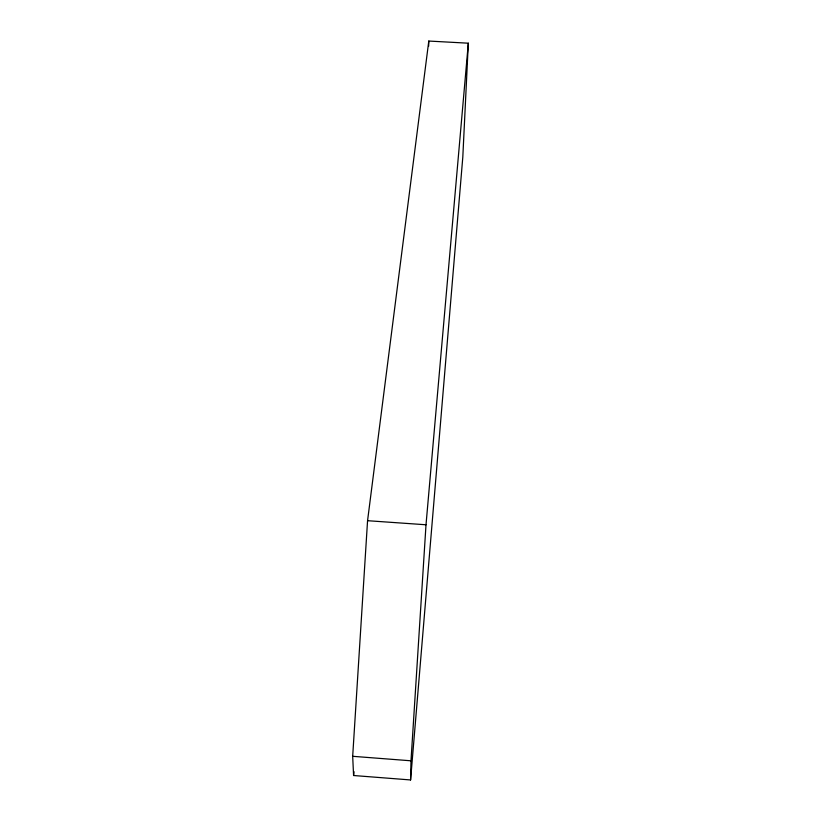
<?xml version="1.0" encoding="UTF-8"?>
<svg xmlns="http://www.w3.org/2000/svg" width="821" height="821" viewBox="0 0 821 821"><rect width="100%" height="100%" fill="white"/><g stroke="black" fill="none" stroke-linecap="round" stroke-linejoin="round"><path stroke-width="1.23" d="M410.582 779.95L410.993 760.8L426.007 524.773L468.319 43.195L428.788 41.05L367.562 520.699L352.681 756.305L353.584 775.517L410.582 779.95L462.808 157.068L468.319 43.195M428.665 46.171L428.788 41.05M353.584 775.517L354.036 771.709M367.562 520.699L426.007 524.773M352.681 756.305L410.993 760.8"/></g></svg>
